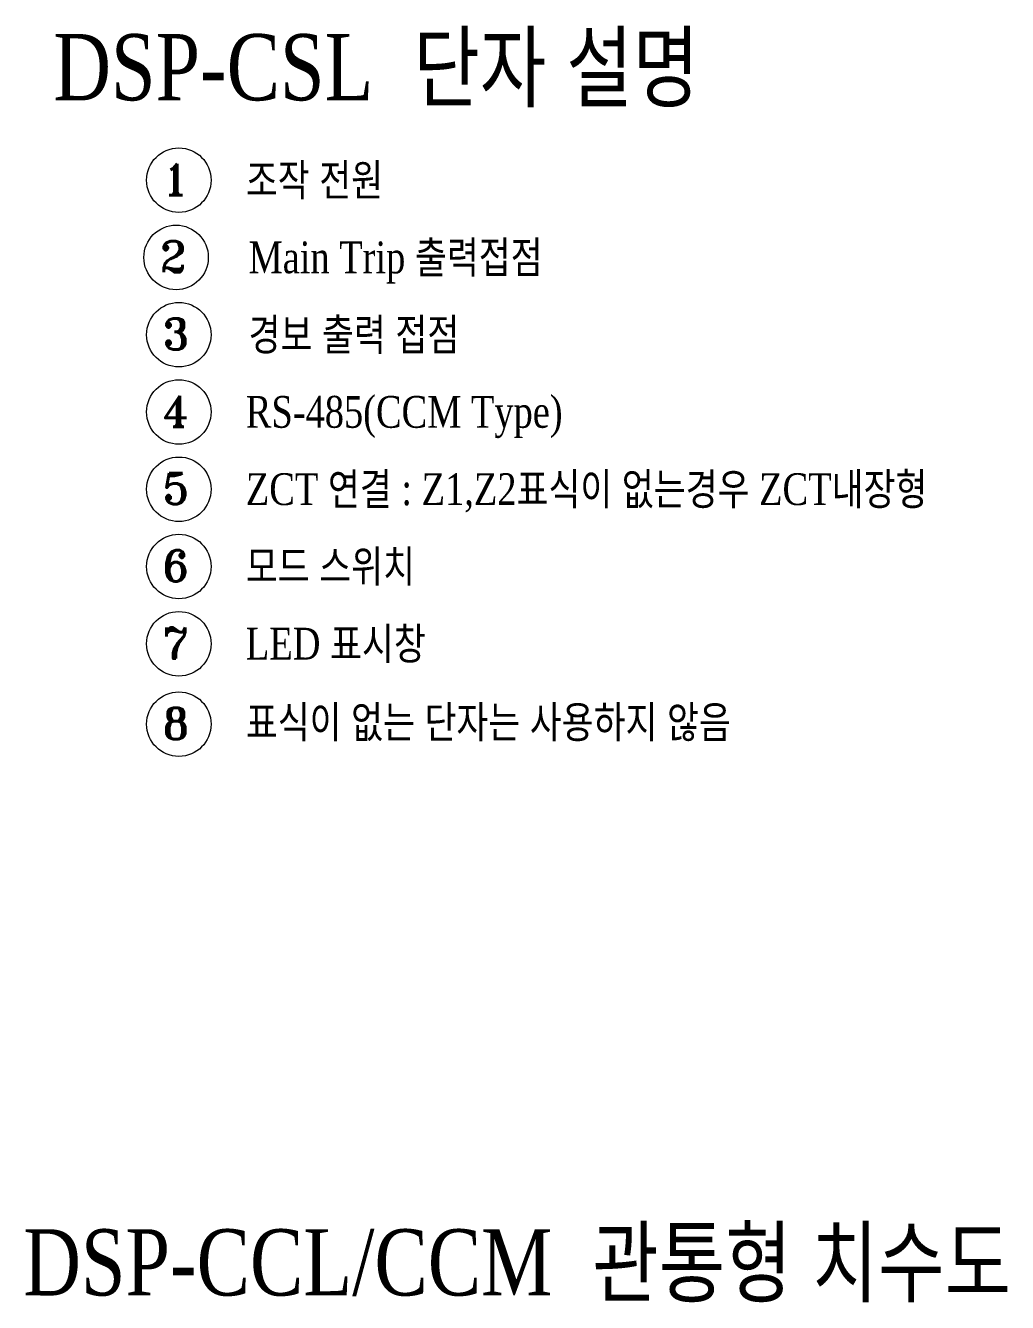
# Model space of a CAD drawing. Header units: millimetres. Extents: x 58 to 898, y 43 to 722.
# Drawn here: x 186.8 to 275.7, y 194.8 to 310.5 of the extents above; entities that cross this region are included whole.
import ezdxf

# ---------------------------------------------------------------- set-up
doc = ezdxf.new("R2010")
doc.units = ezdxf.units.MM
doc.styles.add('SS', font='batang.ttc', dxfattribs={"width": 0.8})
doc.styles.add('STYLE2', font='romant.shx')

msp = doc.modelspace()

# ---------------------------------------------------------------- linework, layer by layer
at = {"color": 0, "linetype": 'ByBlock', "lineweight": 18}
for centre in [(200.645, 296.475), (200.395, 289.478), (200.645, 282.475), (200.645, 275.475), (200.645, 268.475), (200.645, 261.475), (200.645, 254.475), (200.645, 247.194)]:
    msp.add_circle(centre, 2.922, dxfattribs=at)

# ---------------------------------------------------------------- texts
at = {"color": 0, "style": 'SS', "width": 0.8}
for s, p in [('DSP-CSL  단자 설명', (189.266, 303.717)), ('DSP-CCL/CCM  관통형 치수도', (186.542, 195.442))]:
    msp.add_text(s, height=6, dxfattribs=at).set_placement(p)
at = {"color": 0, "style": 'STYLE2'}
for s, p in [('1', (199.173, 295.13)), ('2', (198.922, 288.133)), ('3', (199.173, 281.13)), ('4', (199.173, 274.13)), ('5', (199.173, 267.13)), ('6', (199.173, 260.13)), ('7', (199.173, 253.13)), ('8', (199.173, 245.848))]:
    msp.add_text(s, height=2.815, dxfattribs=at).set_placement(p)
at = {"lineweight": 18, "char_height": 2.88, "attachment_point": 1, "style": 'SS'}
for s, insert, width in [('조작 전원 ', (206.716, 297.927), 27.27324), ('Main Trip 출력접점', (206.966, 290.924), 33.40188), ('경보 출력 접점', (206.966, 283.924), 70.59432), ('RS-485(CCM Type)', (206.716, 276.927), 37.83661), ('ZCT 연결 : Z1,Z2표식이 없는경우 ZCT내장형', (206.716, 269.927), 69.37651), ('모드 스위치', (206.716, 262.927), 36.90446), ('LED 표시창', (206.716, 255.927), 44.79841), ('표식이 없는 단자는 사용하지 않음', (206.716, 248.821), 49.13237)]:
    msp.add_mtext(s, dxfattribs=dict(at, insert=insert, width=width))

doc.saveas('drawing.dxf')
